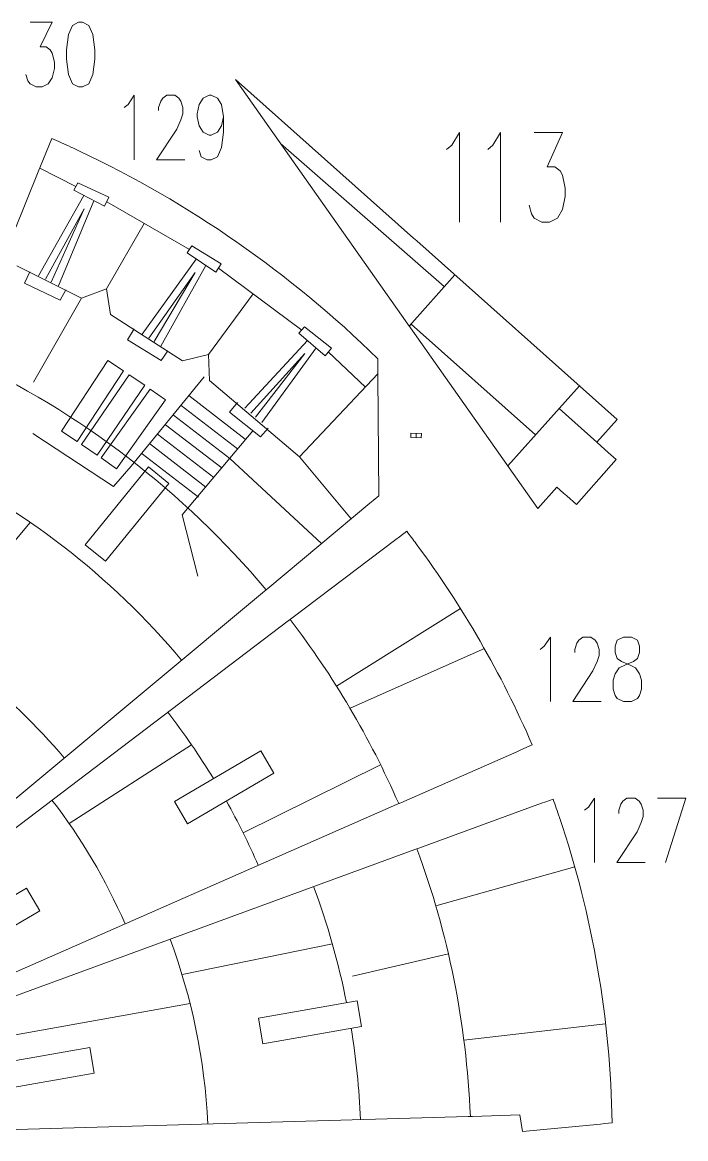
# Model space of a CAD drawing. Header units: inches. Extents: x -7.2 to 7.2, y -5.5 to 5.4.
# Drawn here: x 3.93 to 7.25, y -0.15 to 5.42 of the extents above; entities that cross this region are included whole.
import ezdxf

# ---------------------------------------------------------------- set-up
doc = ezdxf.new("R2010")
doc.units = ezdxf.units.IN
doc.header["$MEASUREMENT"] = 0
doc.layers.add('Layer 1', color=7, linetype='Continuous')

msp = doc.modelspace()

# ---------------------------------------------------------------- linework, layer by layer
at = {"layer": 'Layer 1', "color": 1, "lineweight": 9}
for points, knots in [([(3.9715, 5.4249), (3.9715, 5.4249), (4.0826, 5.4249), (4.0826, 5.4249), (4.0826, 5.4249), (4.0826, 5.4249), (4.0219, 5.3023), (4.0219, 5.3023), (4.0219, 5.3023), (4.0219, 5.3023), (4.0523, 5.3023), (4.0523, 5.3023), (4.0523, 5.3023), (4.0523, 5.3023), (4.0726, 5.2867), (4.0726, 5.2867), (4.0726, 5.2867), (4.0726, 5.2867), (4.0826, 5.2715), (4.0826, 5.2715), (4.0826, 5.2715), (4.0826, 5.2715), (4.093, 5.2254), (4.093, 5.2254), (4.093, 5.2254), (4.093, 5.2254), (4.093, 5.1945), (4.093, 5.1945), (4.093, 5.1945), (4.093, 5.1945), (4.0826, 5.1484), (4.0826, 5.1484), (4.0826, 5.1484), (4.0826, 5.1484), (4.0626, 5.118), (4.0626, 5.118), (4.0626, 5.118), (4.0626, 5.118), (4.0322, 5.1024), (4.0322, 5.1024), (4.0322, 5.1024), (4.0322, 5.1024), (4.0019, 5.1024), (4.0019, 5.1024), (4.0019, 5.1024), (4.0019, 5.1024), (3.9715, 5.118), (3.9715, 5.118), (3.9715, 5.118), (3.9715, 5.118), (3.9612, 5.1332), (3.9612, 5.1332), (3.9612, 5.1332), (3.9612, 5.1332), (3.9511, 5.1641), (3.9511, 5.1641)], [0, 0, 0, 0, 0.066667, 0.066667, 0.066667, 0.066667, 0.133333, 0.133333, 0.133333, 0.133333, 0.2, 0.2, 0.2, 0.2, 0.266667, 0.266667, 0.266667, 0.266667, 0.333333, 0.333333, 0.333333, 0.333333, 0.4, 0.4, 0.4, 0.4, 0.466667, 0.466667, 0.466667, 0.466667, 0.533333, 0.533333, 0.533333, 0.533333, 0.6, 0.6, 0.6, 0.6, 0.666667, 0.666667, 0.666667, 0.666667, 0.733333, 0.733333, 0.733333, 0.733333, 0.8, 0.8, 0.8, 0.8, 0.866667, 0.866667, 0.866667, 0.866667, 1, 1, 1, 1]), ([(4.2145, 5.4249), (4.2145, 5.4249), (4.1841, 5.4097), (4.1841, 5.4097), (4.1841, 5.4097), (4.1841, 5.4097), (4.1637, 5.3636), (4.1637, 5.3636), (4.1637, 5.3636), (4.1637, 5.3636), (4.1537, 5.2867), (4.1537, 5.2867), (4.1537, 5.2867), (4.1537, 5.2867), (4.1537, 5.2406), (4.1537, 5.2406), (4.1537, 5.2406), (4.1537, 5.2406), (4.1637, 5.1641), (4.1637, 5.1641), (4.1637, 5.1641), (4.1637, 5.1641), (4.1841, 5.118), (4.1841, 5.118), (4.1841, 5.118), (4.1841, 5.118), (4.2145, 5.1024), (4.2145, 5.1024), (4.2145, 5.1024), (4.2145, 5.1024), (4.2345, 5.1024), (4.2345, 5.1024), (4.2345, 5.1024), (4.2345, 5.1024), (4.2649, 5.118), (4.2649, 5.118), (4.2649, 5.118), (4.2649, 5.118), (4.2852, 5.1641), (4.2852, 5.1641), (4.2852, 5.1641), (4.2852, 5.1641), (4.2953, 5.2406), (4.2953, 5.2406), (4.2953, 5.2406), (4.2953, 5.2406), (4.2953, 5.2867), (4.2953, 5.2867), (4.2953, 5.2867), (4.2953, 5.2867), (4.2852, 5.3636), (4.2852, 5.3636), (4.2852, 5.3636), (4.2852, 5.3636), (4.2649, 5.4097), (4.2649, 5.4097), (4.2649, 5.4097), (4.2649, 5.4097), (4.2345, 5.4249), (4.2345, 5.4249), (4.2345, 5.4249), (4.2345, 5.4249), (4.2145, 5.4249), (4.2145, 5.4249)], [0, 0, 0, 0, 0.058824, 0.058824, 0.058824, 0.058824, 0.117647, 0.117647, 0.117647, 0.117647, 0.176471, 0.176471, 0.176471, 0.176471, 0.235294, 0.235294, 0.235294, 0.235294, 0.294118, 0.294118, 0.294118, 0.294118, 0.352941, 0.352941, 0.352941, 0.352941, 0.411765, 0.411765, 0.411765, 0.411765, 0.470588, 0.470588, 0.470588, 0.470588, 0.529412, 0.529412, 0.529412, 0.529412, 0.588235, 0.588235, 0.588235, 0.588235, 0.647059, 0.647059, 0.647059, 0.647059, 0.705882, 0.705882, 0.705882, 0.705882, 0.764706, 0.764706, 0.764706, 0.764706, 0.823529, 0.823529, 0.823529, 0.823529, 0.882353, 0.882353, 0.882353, 0.882353, 1, 1, 1, 1]), ([(4.442, 4.9994), (4.442, 4.9994), (4.4621, 5.0146), (4.4621, 5.0146), (4.4621, 5.0146), (4.4621, 5.0146), (4.4924, 5.0607), (4.4924, 5.0607), (4.4924, 5.0607), (4.4924, 5.0607), (4.4924, 4.7381), (4.4924, 4.7381)], [0, 0, 0, 0, 0.25, 0.25, 0.25, 0.25, 0.5, 0.5, 0.5, 0.5, 1, 1, 1, 1]), ([(4.6139, 4.9842), (4.6139, 4.9842), (4.6139, 4.9994), (4.6139, 4.9994), (4.6139, 4.9994), (4.6139, 4.9994), (4.6243, 5.0303), (4.6243, 5.0303), (4.6243, 5.0303), (4.6243, 5.0303), (4.6343, 5.0455), (4.6343, 5.0455), (4.6343, 5.0455), (4.6343, 5.0455), (4.6546, 5.0607), (4.6546, 5.0607), (4.6546, 5.0607), (4.6546, 5.0607), (4.695, 5.0607), (4.695, 5.0607), (4.695, 5.0607), (4.695, 5.0607), (4.7154, 5.0455), (4.7154, 5.0455), (4.7154, 5.0455), (4.7154, 5.0455), (4.7254, 5.0303), (4.7254, 5.0303), (4.7254, 5.0303), (4.7254, 5.0303), (4.7354, 4.9994), (4.7354, 4.9994), (4.7354, 4.9994), (4.7354, 4.9994), (4.7354, 4.9685), (4.7354, 4.9685), (4.7354, 4.9685), (4.7354, 4.9685), (4.7254, 4.9381), (4.7254, 4.9381), (4.7254, 4.9381), (4.7254, 4.9381), (4.705, 4.892), (4.705, 4.892), (4.705, 4.892), (4.705, 4.892), (4.6039, 4.7381), (4.6039, 4.7381), (4.6039, 4.7381), (4.6039, 4.7381), (4.7457, 4.7381), (4.7457, 4.7381)], [0, 0, 0, 0, 0.071429, 0.071429, 0.071429, 0.071429, 0.142857, 0.142857, 0.142857, 0.142857, 0.214286, 0.214286, 0.214286, 0.214286, 0.285714, 0.285714, 0.285714, 0.285714, 0.357143, 0.357143, 0.357143, 0.357143, 0.428571, 0.428571, 0.428571, 0.428571, 0.5, 0.5, 0.5, 0.5, 0.571429, 0.571429, 0.571429, 0.571429, 0.642857, 0.642857, 0.642857, 0.642857, 0.714286, 0.714286, 0.714286, 0.714286, 0.785714, 0.785714, 0.785714, 0.785714, 0.857143, 0.857143, 0.857143, 0.857143, 1, 1, 1, 1]), ([(4.938, 4.9533), (4.938, 4.9533), (4.928, 4.9072), (4.928, 4.9072), (4.928, 4.9072), (4.928, 4.9072), (4.9076, 4.8764), (4.9076, 4.8764), (4.9076, 4.8764), (4.9076, 4.8764), (4.8773, 4.8612), (4.8773, 4.8612), (4.8773, 4.8612), (4.8773, 4.8612), (4.8672, 4.8612), (4.8672, 4.8612), (4.8672, 4.8612), (4.8672, 4.8612), (4.8369, 4.8764), (4.8369, 4.8764), (4.8369, 4.8764), (4.8369, 4.8764), (4.8165, 4.9072), (4.8165, 4.9072), (4.8165, 4.9072), (4.8165, 4.9072), (4.8065, 4.9533), (4.8065, 4.9533), (4.8065, 4.9533), (4.8065, 4.9533), (4.8065, 4.9685), (4.8065, 4.9685), (4.8065, 4.9685), (4.8065, 4.9685), (4.8165, 5.0146), (4.8165, 5.0146), (4.8165, 5.0146), (4.8165, 5.0146), (4.8369, 5.0455), (4.8369, 5.0455), (4.8369, 5.0455), (4.8369, 5.0455), (4.8672, 5.0607), (4.8672, 5.0607), (4.8672, 5.0607), (4.8672, 5.0607), (4.8773, 5.0607), (4.8773, 5.0607), (4.8773, 5.0607), (4.8773, 5.0607), (4.9076, 5.0455), (4.9076, 5.0455), (4.9076, 5.0455), (4.9076, 5.0455), (4.928, 5.0146), (4.928, 5.0146), (4.928, 5.0146), (4.928, 5.0146), (4.938, 4.9533), (4.938, 4.9533), (4.938, 4.9533), (4.938, 4.9533), (4.938, 4.8764), (4.938, 4.8764), (4.938, 4.8764), (4.938, 4.8764), (4.928, 4.7999), (4.928, 4.7999), (4.928, 4.7999), (4.928, 4.7999), (4.9076, 4.7538), (4.9076, 4.7538), (4.9076, 4.7538), (4.9076, 4.7538), (4.8773, 4.7381), (4.8773, 4.7381), (4.8773, 4.7381), (4.8773, 4.7381), (4.8569, 4.7381), (4.8569, 4.7381), (4.8569, 4.7381), (4.8569, 4.7381), (4.8265, 4.7538), (4.8265, 4.7538), (4.8265, 4.7538), (4.8265, 4.7538), (4.8165, 4.7842), (4.8165, 4.7842)], [0, 0, 0, 0, 0.043478, 0.043478, 0.043478, 0.043478, 0.086957, 0.086957, 0.086957, 0.086957, 0.130435, 0.130435, 0.130435, 0.130435, 0.173913, 0.173913, 0.173913, 0.173913, 0.217391, 0.217391, 0.217391, 0.217391, 0.26087, 0.26087, 0.26087, 0.26087, 0.304348, 0.304348, 0.304348, 0.304348, 0.347826, 0.347826, 0.347826, 0.347826, 0.391304, 0.391304, 0.391304, 0.391304, 0.434783, 0.434783, 0.434783, 0.434783, 0.478261, 0.478261, 0.478261, 0.478261, 0.521739, 0.521739, 0.521739, 0.521739, 0.565217, 0.565217, 0.565217, 0.565217, 0.608696, 0.608696, 0.608696, 0.608696, 0.652174, 0.652174, 0.652174, 0.652174, 0.695652, 0.695652, 0.695652, 0.695652, 0.73913, 0.73913, 0.73913, 0.73913, 0.782609, 0.782609, 0.782609, 0.782609, 0.826087, 0.826087, 0.826087, 0.826087, 0.869565, 0.869565, 0.869565, 0.869565, 0.913043, 0.913043, 0.913043, 0.913043, 1, 1, 1, 1]), ([(6.0524, 4.7889), (6.0524, 4.7889), (6.0783, 4.8107), (6.0783, 4.8107), (6.0783, 4.8107), (6.0783, 4.8107), (6.1169, 4.8748), (6.1169, 4.8748), (6.1169, 4.8748), (6.1169, 4.8748), (6.1169, 4.426), (6.1169, 4.426)], [0, 0, 0, 0, 0.25, 0.25, 0.25, 0.25, 0.5, 0.5, 0.5, 0.5, 1, 1, 1, 1]), ([(6.2584, 4.7889), (6.2584, 4.7889), (6.2843, 4.8107), (6.2843, 4.8107), (6.2843, 4.8107), (6.2843, 4.8107), (6.323, 4.8748), (6.323, 4.8748), (6.323, 4.8748), (6.323, 4.8748), (6.323, 4.426), (6.323, 4.426)], [0, 0, 0, 0, 0.25, 0.25, 0.25, 0.25, 0.5, 0.5, 0.5, 0.5, 1, 1, 1, 1]), ([(6.4904, 4.8748), (6.4904, 4.8748), (6.6323, 4.8748), (6.6323, 4.8748), (6.6323, 4.8748), (6.6323, 4.8748), (6.5549, 4.7036), (6.5549, 4.7036), (6.5549, 4.7036), (6.5549, 4.7036), (6.5936, 4.7036), (6.5936, 4.7036), (6.5936, 4.7036), (6.5936, 4.7036), (6.6195, 4.6825), (6.6195, 4.6825), (6.6195, 4.6825), (6.6195, 4.6825), (6.6323, 4.6607), (6.6323, 4.6607), (6.6323, 4.6607), (6.6323, 4.6607), (6.645, 4.5966), (6.645, 4.5966), (6.645, 4.5966), (6.645, 4.5966), (6.645, 4.5542), (6.645, 4.5542), (6.645, 4.5542), (6.645, 4.5542), (6.6323, 4.4901), (6.6323, 4.4901), (6.6323, 4.4901), (6.6323, 4.4901), (6.6064, 4.4472), (6.6064, 4.4472), (6.6064, 4.4472), (6.6064, 4.4472), (6.5677, 4.426), (6.5677, 4.426), (6.5677, 4.426), (6.5677, 4.426), (6.5291, 4.426), (6.5291, 4.426), (6.5291, 4.426), (6.5291, 4.426), (6.4904, 4.4472), (6.4904, 4.4472), (6.4904, 4.4472), (6.4904, 4.4472), (6.4776, 4.4683), (6.4776, 4.4683), (6.4776, 4.4683), (6.4776, 4.4683), (6.4649, 4.5113), (6.4649, 4.5113)], [0, 0, 0, 0, 0.066667, 0.066667, 0.066667, 0.066667, 0.133333, 0.133333, 0.133333, 0.133333, 0.2, 0.2, 0.2, 0.2, 0.266667, 0.266667, 0.266667, 0.266667, 0.333333, 0.333333, 0.333333, 0.333333, 0.4, 0.4, 0.4, 0.4, 0.466667, 0.466667, 0.466667, 0.466667, 0.533333, 0.533333, 0.533333, 0.533333, 0.6, 0.6, 0.6, 0.6, 0.666667, 0.666667, 0.666667, 0.666667, 0.733333, 0.733333, 0.733333, 0.733333, 0.8, 0.8, 0.8, 0.8, 0.866667, 0.866667, 0.866667, 0.866667, 1, 1, 1, 1]), ([(4.1905, 4.586), (4.1905, 4.586), (4.2099, 4.6233), (4.2099, 4.6233), (4.2099, 4.6233), (4.2099, 4.6233), (4.3653, 4.5511), (4.3653, 4.5511), (4.3653, 4.5511), (4.3653, 4.5511), (4.3437, 4.506), (4.3437, 4.506), (4.3437, 4.506), (4.3437, 4.506), (4.1905, 4.586), (4.1905, 4.586)], [0, 0, 0, 0, 0.2, 0.2, 0.2, 0.2, 0.4, 0.4, 0.4, 0.4, 0.6, 0.6, 0.6, 0.6, 1, 1, 1, 1]), ([(4.756, 4.2732), (4.756, 4.2732), (4.7796, 4.308), (4.7796, 4.308), (4.7796, 4.308), (4.7796, 4.308), (4.9258, 4.2188), (4.9258, 4.2188), (4.9258, 4.2188), (4.9258, 4.2188), (4.8993, 4.1764), (4.8993, 4.1764), (4.8993, 4.1764), (4.8993, 4.1764), (4.756, 4.2732), (4.756, 4.2732)], [0, 0, 0, 0, 0.2, 0.2, 0.2, 0.2, 0.4, 0.4, 0.4, 0.4, 0.6, 0.6, 0.6, 0.6, 1, 1, 1, 1]), ([(4.1502, 4.0892), (4.1502, 4.0892), (4.1227, 4.0371), (4.1227, 4.0371), (4.1227, 4.0371), (4.1227, 4.0371), (3.944, 4.1217), (3.944, 4.1217), (3.944, 4.1217), (3.944, 4.1217), (3.9713, 4.1788), (3.9713, 4.1788)], [0, 0, 0, 0, 0.25, 0.25, 0.25, 0.25, 0.5, 0.5, 0.5, 0.5, 1, 1, 1, 1]), ([(5.3154, 3.8723), (5.3154, 3.8723), (5.3429, 3.904), (5.3429, 3.904), (5.3429, 3.904), (5.3429, 3.904), (5.4774, 3.7979), (5.4774, 3.7979), (5.4774, 3.7979), (5.4774, 3.7979), (5.446, 3.759), (5.446, 3.759), (5.446, 3.759), (5.446, 3.759), (5.3154, 3.8723), (5.3154, 3.8723)], [0, 0, 0, 0, 0.2, 0.2, 0.2, 0.2, 0.4, 0.4, 0.4, 0.4, 0.6, 0.6, 0.6, 0.6, 1, 1, 1, 1]), ([(4.66, 3.7841), (4.66, 3.7841), (4.6268, 3.7354), (4.6268, 3.7354), (4.6268, 3.7354), (4.6268, 3.7354), (4.4589, 3.8395), (4.4589, 3.8395), (4.4589, 3.8395), (4.4589, 3.8395), (4.4924, 3.8932), (4.4924, 3.8932)], [0, 0, 0, 0, 0.25, 0.25, 0.25, 0.25, 0.5, 0.5, 0.5, 0.5, 1, 1, 1, 1]), ([(4.4383, 3.684), (4.4383, 3.684), (4.3599, 3.7354), (4.3599, 3.7354), (4.3599, 3.7354), (4.3599, 3.7354), (4.1286, 3.3826), (4.1286, 3.3826), (4.1286, 3.3826), (4.1286, 3.3826), (4.207, 3.3312), (4.207, 3.3312), (4.207, 3.3312), (4.207, 3.3312), (4.4383, 3.684), (4.4383, 3.684)], [0, 0, 0, 0, 0.2, 0.2, 0.2, 0.2, 0.4, 0.4, 0.4, 0.4, 0.6, 0.6, 0.6, 0.6, 1, 1, 1, 1]), ([(4.8424, 3.6537), (4.8424, 3.6537), (4.4769, 3.2087), (4.4769, 3.2087), (4.4769, 3.2087), (4.4769, 3.2087), (4.3889, 3.1057), (4.3889, 3.1057), (4.3889, 3.1057), (4.3889, 3.1057), (3.9847, 3.3717), (3.9847, 3.3717)], [0, 0, 0, 0, 0.25, 0.25, 0.25, 0.25, 0.5, 0.5, 0.5, 0.5, 1, 1, 1, 1]), ([(4.5446, 3.6122), (4.5446, 3.6122), (4.4671, 3.665), (4.4671, 3.665), (4.4671, 3.665), (4.4671, 3.665), (4.2293, 3.3166), (4.2293, 3.3166), (4.2293, 3.3166), (4.2293, 3.3166), (4.3068, 3.2637), (4.3068, 3.2637), (4.3068, 3.2637), (4.3068, 3.2637), (4.5446, 3.6122), (4.5446, 3.6122)], [0, 0, 0, 0, 0.2, 0.2, 0.2, 0.2, 0.4, 0.4, 0.4, 0.4, 0.6, 0.6, 0.6, 0.6, 1, 1, 1, 1]), ([(4.8677, 3.6356), (4.8677, 3.6356), (5.3181, 3.2545), (5.3181, 3.2545), (5.3181, 3.2545), (5.3181, 3.2545), (5.576, 2.945), (5.576, 2.945)], [0, 0, 0, 0, 0.333333, 0.333333, 0.333333, 0.333333, 1, 1, 1, 1]), ([(5.1614, 3.3982), (5.1614, 3.3982), (5.1227, 3.3538), (5.1227, 3.3538), (5.1227, 3.3538), (5.1227, 3.3538), (4.9684, 3.4774), (4.9684, 3.4774), (4.9684, 3.4774), (4.9684, 3.4774), (5.0081, 3.5267), (5.0081, 3.5267)], [0, 0, 0, 0, 0.25, 0.25, 0.25, 0.25, 0.5, 0.5, 0.5, 0.5, 1, 1, 1, 1]), ([(5.0845, 3.3844), (5.0845, 3.3844), (4.732, 2.9654), (4.732, 2.9654), (4.732, 2.9654), (4.732, 2.9654), (4.8104, 2.6594), (4.8104, 2.6594)], [0, 0, 0, 0, 0.333333, 0.333333, 0.333333, 0.333333, 1, 1, 1, 1]), ([(6.5211, 2.293), (6.5211, 2.293), (6.5411, 2.3082), (6.5411, 2.3082), (6.5411, 2.3082), (6.5411, 2.3082), (6.5715, 2.3543), (6.5715, 2.3543), (6.5715, 2.3543), (6.5715, 2.3543), (6.5715, 2.0318), (6.5715, 2.0318)], [0, 0, 0, 0, 0.25, 0.25, 0.25, 0.25, 0.5, 0.5, 0.5, 0.5, 1, 1, 1, 1]), ([(6.693, 2.2778), (6.693, 2.2778), (6.693, 2.293), (6.693, 2.293), (6.693, 2.293), (6.693, 2.293), (6.7033, 2.3239), (6.7033, 2.3239), (6.7033, 2.3239), (6.7033, 2.3239), (6.7134, 2.3391), (6.7134, 2.3391), (6.7134, 2.3391), (6.7134, 2.3391), (6.7337, 2.3543), (6.7337, 2.3543), (6.7337, 2.3543), (6.7337, 2.3543), (6.7741, 2.3543), (6.7741, 2.3543), (6.7741, 2.3543), (6.7741, 2.3543), (6.7945, 2.3391), (6.7945, 2.3391), (6.7945, 2.3391), (6.7945, 2.3391), (6.8045, 2.3239), (6.8045, 2.3239), (6.8045, 2.3239), (6.8045, 2.3239), (6.8145, 2.293), (6.8145, 2.293), (6.8145, 2.293), (6.8145, 2.293), (6.8145, 2.2622), (6.8145, 2.2622), (6.8145, 2.2622), (6.8145, 2.2622), (6.8045, 2.2317), (6.8045, 2.2317), (6.8045, 2.2317), (6.8045, 2.2317), (6.7841, 2.1857), (6.7841, 2.1857), (6.7841, 2.1857), (6.7841, 2.1857), (6.683, 2.0318), (6.683, 2.0318), (6.683, 2.0318), (6.683, 2.0318), (6.8248, 2.0318), (6.8248, 2.0318)], [0, 0, 0, 0, 0.071429, 0.071429, 0.071429, 0.071429, 0.142857, 0.142857, 0.142857, 0.142857, 0.214286, 0.214286, 0.214286, 0.214286, 0.285714, 0.285714, 0.285714, 0.285714, 0.357143, 0.357143, 0.357143, 0.357143, 0.428571, 0.428571, 0.428571, 0.428571, 0.5, 0.5, 0.5, 0.5, 0.571429, 0.571429, 0.571429, 0.571429, 0.642857, 0.642857, 0.642857, 0.642857, 0.714286, 0.714286, 0.714286, 0.714286, 0.785714, 0.785714, 0.785714, 0.785714, 0.857143, 0.857143, 0.857143, 0.857143, 1, 1, 1, 1]), ([(6.936, 2.3543), (6.936, 2.3543), (6.9056, 2.3391), (6.9056, 2.3391), (6.9056, 2.3391), (6.9056, 2.3391), (6.8956, 2.3082), (6.8956, 2.3082), (6.8956, 2.3082), (6.8956, 2.3082), (6.8956, 2.2778), (6.8956, 2.2778), (6.8956, 2.2778), (6.8956, 2.2778), (6.9056, 2.247), (6.9056, 2.247), (6.9056, 2.247), (6.9056, 2.247), (6.926, 2.2317), (6.926, 2.2317), (6.926, 2.2317), (6.926, 2.2317), (6.9664, 2.2161), (6.9664, 2.2161), (6.9664, 2.2161), (6.9664, 2.2161), (6.9967, 2.2009), (6.9967, 2.2009), (6.9967, 2.2009), (6.9967, 2.2009), (7.0171, 2.17), (7.0171, 2.17), (7.0171, 2.17), (7.0171, 2.17), (7.0271, 2.1396), (7.0271, 2.1396), (7.0271, 2.1396), (7.0271, 2.1396), (7.0271, 2.0935), (7.0271, 2.0935), (7.0271, 2.0935), (7.0271, 2.0935), (7.0171, 2.0626), (7.0171, 2.0626), (7.0171, 2.0626), (7.0171, 2.0626), (7.0071, 2.0474), (7.0071, 2.0474), (7.0071, 2.0474), (7.0071, 2.0474), (6.9767, 2.0318), (6.9767, 2.0318), (6.9767, 2.0318), (6.9767, 2.0318), (6.936, 2.0318), (6.936, 2.0318), (6.936, 2.0318), (6.936, 2.0318), (6.9056, 2.0474), (6.9056, 2.0474), (6.9056, 2.0474), (6.9056, 2.0474), (6.8956, 2.0626), (6.8956, 2.0626), (6.8956, 2.0626), (6.8956, 2.0626), (6.8856, 2.0935), (6.8856, 2.0935), (6.8856, 2.0935), (6.8856, 2.0935), (6.8856, 2.1396), (6.8856, 2.1396), (6.8856, 2.1396), (6.8856, 2.1396), (6.8956, 2.17), (6.8956, 2.17), (6.8956, 2.17), (6.8956, 2.17), (6.9159, 2.2009), (6.9159, 2.2009), (6.9159, 2.2009), (6.9159, 2.2009), (6.9463, 2.2161), (6.9463, 2.2161), (6.9463, 2.2161), (6.9463, 2.2161), (6.9867, 2.2317), (6.9867, 2.2317), (6.9867, 2.2317), (6.9867, 2.2317), (7.0071, 2.247), (7.0071, 2.247), (7.0071, 2.247), (7.0071, 2.247), (7.0171, 2.2778), (7.0171, 2.2778), (7.0171, 2.2778), (7.0171, 2.2778), (7.0171, 2.3082), (7.0171, 2.3082), (7.0171, 2.3082), (7.0171, 2.3082), (7.0071, 2.3391), (7.0071, 2.3391), (7.0071, 2.3391), (7.0071, 2.3391), (6.9767, 2.3543), (6.9767, 2.3543), (6.9767, 2.3543), (6.9767, 2.3543), (6.936, 2.3543), (6.936, 2.3543)], [0, 0, 0, 0, 0.034483, 0.034483, 0.034483, 0.034483, 0.068966, 0.068966, 0.068966, 0.068966, 0.103448, 0.103448, 0.103448, 0.103448, 0.137931, 0.137931, 0.137931, 0.137931, 0.172414, 0.172414, 0.172414, 0.172414, 0.206897, 0.206897, 0.206897, 0.206897, 0.241379, 0.241379, 0.241379, 0.241379, 0.275862, 0.275862, 0.275862, 0.275862, 0.310345, 0.310345, 0.310345, 0.310345, 0.344828, 0.344828, 0.344828, 0.344828, 0.37931, 0.37931, 0.37931, 0.37931, 0.413793, 0.413793, 0.413793, 0.413793, 0.448276, 0.448276, 0.448276, 0.448276, 0.482759, 0.482759, 0.482759, 0.482759, 0.517241, 0.517241, 0.517241, 0.517241, 0.551724, 0.551724, 0.551724, 0.551724, 0.586207, 0.586207, 0.586207, 0.586207, 0.62069, 0.62069, 0.62069, 0.62069, 0.655172, 0.655172, 0.655172, 0.655172, 0.689655, 0.689655, 0.689655, 0.689655, 0.724138, 0.724138, 0.724138, 0.724138, 0.758621, 0.758621, 0.758621, 0.758621, 0.793103, 0.793103, 0.793103, 0.793103, 0.827586, 0.827586, 0.827586, 0.827586, 0.862069, 0.862069, 0.862069, 0.862069, 0.896552, 0.896552, 0.896552, 0.896552, 0.931034, 0.931034, 0.931034, 0.931034, 1, 1, 1, 1]), ([(6.7415, 1.4891), (6.7415, 1.4891), (6.7615, 1.5043), (6.7615, 1.5043), (6.7615, 1.5043), (6.7615, 1.5043), (6.7919, 1.5504), (6.7919, 1.5504), (6.7919, 1.5504), (6.7919, 1.5504), (6.7919, 1.2279), (6.7919, 1.2279)], [0, 0, 0, 0, 0.25, 0.25, 0.25, 0.25, 0.5, 0.5, 0.5, 0.5, 1, 1, 1, 1]), ([(6.9134, 1.4739), (6.9134, 1.4739), (6.9134, 1.4891), (6.9134, 1.4891), (6.9134, 1.4891), (6.9134, 1.4891), (6.9237, 1.52), (6.9237, 1.52), (6.9237, 1.52), (6.9237, 1.52), (6.9337, 1.5352), (6.9337, 1.5352), (6.9337, 1.5352), (6.9337, 1.5352), (6.9541, 1.5504), (6.9541, 1.5504), (6.9541, 1.5504), (6.9541, 1.5504), (6.9945, 1.5504), (6.9945, 1.5504), (6.9945, 1.5504), (6.9945, 1.5504), (7.0148, 1.5352), (7.0148, 1.5352), (7.0148, 1.5352), (7.0148, 1.5352), (7.0248, 1.52), (7.0248, 1.52), (7.0248, 1.52), (7.0248, 1.52), (7.0349, 1.4891), (7.0349, 1.4891), (7.0349, 1.4891), (7.0349, 1.4891), (7.0349, 1.4582), (7.0349, 1.4582), (7.0349, 1.4582), (7.0349, 1.4582), (7.0248, 1.4278), (7.0248, 1.4278), (7.0248, 1.4278), (7.0248, 1.4278), (7.0045, 1.3817), (7.0045, 1.3817), (7.0045, 1.3817), (7.0045, 1.3817), (6.9033, 1.2279), (6.9033, 1.2279), (6.9033, 1.2279), (6.9033, 1.2279), (7.0452, 1.2279), (7.0452, 1.2279)], [0, 0, 0, 0, 0.071429, 0.071429, 0.071429, 0.071429, 0.142857, 0.142857, 0.142857, 0.142857, 0.214286, 0.214286, 0.214286, 0.214286, 0.285714, 0.285714, 0.285714, 0.285714, 0.357143, 0.357143, 0.357143, 0.357143, 0.428571, 0.428571, 0.428571, 0.428571, 0.5, 0.5, 0.5, 0.5, 0.571429, 0.571429, 0.571429, 0.571429, 0.642857, 0.642857, 0.642857, 0.642857, 0.714286, 0.714286, 0.714286, 0.714286, 0.785714, 0.785714, 0.785714, 0.785714, 0.857143, 0.857143, 0.857143, 0.857143, 1, 1, 1, 1]), ([(7.1059, 1.5504), (7.1059, 1.5504), (7.2475, 1.5504), (7.2475, 1.5504), (7.2475, 1.5504), (7.2475, 1.5504), (7.1463, 1.2279), (7.1463, 1.2279)], [0, 0, 0, 0, 0.333333, 0.333333, 0.333333, 0.333333, 1, 1, 1, 1]), ([(2.6504, 0.1526), (2.6504, 0.1526), (3.017, -0.3057), (3.017, -0.3057), (3.017, -0.3057), (3.017, -0.3057), (4.3305, -0.3082), (4.3305, -0.3082)], [0, 0, 0, 0, 0.333333, 0.333333, 0.333333, 0.333333, 1, 1, 1, 1])]:
    msp.add_open_spline(points, degree=3, knots=knots, dxfattribs=at)
at = {"layer": 'Layer 1', "lineweight": 9}
for points, knots in [([(5.8873, 4.3474), (5.8873, 4.3474), (4.9983, 5.1385), (4.9983, 5.1385), (4.9983, 5.1385), (4.9983, 5.1385), (5.8599, 3.9169), (5.8599, 3.9169)], [0, 0, 0, 0, 0.333333, 0.333333, 0.333333, 0.333333, 1, 1, 1, 1]), ([(5.7094, 3.68), (5.7094, 3.68), (5.7089, 3.7449), (5.7089, 3.7449), (5.7089, 3.7449), (5.2721, 4.1722), (4.7673, 4.5232), (4.2153, 4.7835), (4.2153, 4.7835), (4.2022, 4.7897), (4.189, 4.7958), (4.1759, 4.8019), (4.1759, 4.8019), (4.1441, 4.8166), (4.1119, 4.8311), (4.0799, 4.8451), (4.0799, 4.8451), (4.0799, 4.8451), (4.0241, 4.7069), (4.0241, 4.7069)], [0, 0, 0, 0, 0.166667, 0.166667, 0.166667, 0.166667, 0.333333, 0.333333, 0.333333, 0.333333, 0.5, 0.5, 0.5, 0.5, 0.666667, 0.666667, 0.666667, 0.666667, 1, 1, 1, 1]), ([(6.844, 3.2917), (6.844, 3.2917), (6.8037, 3.3276), (6.8037, 3.3276), (6.8037, 3.3276), (6.8037, 3.3276), (6.9052, 3.4416), (6.9052, 3.4416), (6.9052, 3.4416), (6.9052, 3.4416), (5.9038, 4.3327), (5.9038, 4.3327)], [0, 0, 0, 0, 0.25, 0.25, 0.25, 0.25, 0.5, 0.5, 0.5, 0.5, 1, 1, 1, 1]), ([(5.8727, 3.8988), (5.8727, 3.8988), (6.5091, 2.9966), (6.5091, 2.9966), (6.5091, 2.9966), (6.5091, 2.9966), (6.6043, 3.1035), (6.6043, 3.1035), (6.6043, 3.1035), (6.6043, 3.1035), (6.6377, 3.0737), (6.6377, 3.0737)], [0, 0, 0, 0, 0.25, 0.25, 0.25, 0.25, 0.5, 0.5, 0.5, 0.5, 1, 1, 1, 1]), ([(5.6864, 3.037), (5.6864, 3.037), (5.714, 3.06), (5.714, 3.06), (5.714, 3.06), (5.714, 3.06), (5.7095, 3.6578), (5.7095, 3.6578)], [0, 0, 0, 0, 0.333333, 0.333333, 0.333333, 0.333333, 1, 1, 1, 1]), ([(6.6543, 3.059), (6.6543, 3.059), (6.7014, 3.017), (6.7014, 3.017), (6.7014, 3.017), (6.7014, 3.017), (6.9008, 3.2412), (6.9008, 3.2412), (6.9008, 3.2412), (6.9008, 3.2412), (6.8605, 3.277), (6.8605, 3.277)], [0, 0, 0, 0, 0.25, 0.25, 0.25, 0.25, 0.5, 0.5, 0.5, 0.5, 1, 1, 1, 1]), ([(4.3489, 2.733), (4.3489, 2.733), (4.2474, 2.8155), (4.2474, 2.8155), (4.2474, 2.8155), (4.2474, 2.8155), (4.564, 3.2047), (4.564, 3.2047), (4.564, 3.2047), (4.564, 3.2047), (4.6655, 3.1221), (4.6655, 3.1221), (4.6655, 3.1221), (4.6655, 3.1221), (4.3489, 2.733), (4.3489, 2.733)], [0, 0, 0, 0, 0.2, 0.2, 0.2, 0.2, 0.4, 0.4, 0.4, 0.4, 0.6, 0.6, 0.6, 0.6, 1, 1, 1, 1]), ([(6.4238, 1.7904), (6.4238, 1.7904), (6.4807, 1.8154), (6.4807, 1.8154), (6.4807, 1.8154), (6.327, 2.1717), (6.1325, 2.5088), (5.9011, 2.82), (5.9011, 2.82), (5.8854, 2.8412), (5.8696, 2.862), (5.8536, 2.8829), (5.8536, 2.8829), (5.8536, 2.8829), (5.8174, 2.8556), (5.8174, 2.8556)], [0, 0, 0, 0, 0.2, 0.2, 0.2, 0.2, 0.4, 0.4, 0.4, 0.4, 0.6, 0.6, 0.6, 0.6, 1, 1, 1, 1]), ([(5.1897, 1.6745), (5.1897, 1.6745), (4.7586, 1.4212), (4.7586, 1.4212), (4.7586, 1.4212), (4.7586, 1.4212), (4.6927, 1.5333), (4.6927, 1.5333), (4.6927, 1.5333), (4.6927, 1.5333), (5.1239, 1.7865), (5.1239, 1.7865), (5.1239, 1.7865), (5.1239, 1.7865), (5.1897, 1.6745), (5.1897, 1.6745)], [0, 0, 0, 0, 0.2, 0.2, 0.2, 0.2, 0.4, 0.4, 0.4, 0.4, 0.6, 0.6, 0.6, 0.6, 1, 1, 1, 1]), ([(6.8439, -0.076), (6.8439, -0.076), (6.8795, -0.0727), (6.8795, -0.0727), (6.8795, -0.0727), (6.8715, 0.4469), (6.7828, 0.9618), (6.6166, 1.4537), (6.6166, 1.4537), (6.6057, 1.4866), (6.5964, 1.5127), (6.5847, 1.5453), (6.5847, 1.5453), (6.5847, 1.5453), (6.548, 1.5319), (6.548, 1.5319)], [0, 0, 0, 0, 0.2, 0.2, 0.2, 0.2, 0.4, 0.4, 0.4, 0.4, 0.6, 0.6, 0.6, 0.6, 1, 1, 1, 1]), ([(3.589, 0.7341), (3.589, 0.7341), (3.5232, 0.8462), (3.5232, 0.8462), (3.5232, 0.8462), (3.5232, 0.8462), (3.9543, 1.0995), (3.9543, 1.0995), (3.9543, 1.0995), (3.9543, 1.0995), (4.0201, 0.9874), (4.0201, 0.9874), (4.0201, 0.9874), (4.0201, 0.9874), (3.589, 0.7341), (3.589, 0.7341)], [0, 0, 0, 0, 0.2, 0.2, 0.2, 0.2, 0.4, 0.4, 0.4, 0.4, 0.6, 0.6, 0.6, 0.6, 1, 1, 1, 1]), ([(5.1352, 0.3231), (5.1352, 0.3231), (5.1127, 0.4517), (5.1127, 0.4517), (5.1127, 0.4517), (5.1127, 0.4517), (5.6056, 0.538), (5.6056, 0.538), (5.6056, 0.538), (5.6056, 0.538), (5.6281, 0.4094), (5.6281, 0.4094), (5.6281, 0.4094), (5.6281, 0.4094), (5.1352, 0.3231), (5.1352, 0.3231)], [0, 0, 0, 0, 0.2, 0.2, 0.2, 0.2, 0.4, 0.4, 0.4, 0.4, 0.6, 0.6, 0.6, 0.6, 1, 1, 1, 1]), ([(3.7987, 0.0893), (3.7987, 0.0893), (3.7762, 0.2179), (3.7762, 0.2179), (3.7762, 0.2179), (3.7762, 0.2179), (4.27, 0.3043), (4.27, 0.3043), (4.27, 0.3043), (4.27, 0.3043), (4.2925, 0.1757), (4.2925, 0.1757), (4.2925, 0.1757), (4.2925, 0.1757), (3.7987, 0.0893), (3.7987, 0.0893)], [0, 0, 0, 0, 0.2, 0.2, 0.2, 0.2, 0.4, 0.4, 0.4, 0.4, 0.6, 0.6, 0.6, 0.6, 1, 1, 1, 1]), ([(6.1827, -0.0395), (6.1827, -0.0395), (6.418, -0.0326), (6.418, -0.0326), (6.418, -0.0326), (6.418, -0.0326), (6.4323, -0.1144), (6.4323, -0.1144), (6.4323, -0.1144), (6.4323, -0.1144), (6.8219, -0.0781), (6.8219, -0.0781)], [0, 0, 0, 0, 0.25, 0.25, 0.25, 0.25, 0.5, 0.5, 0.5, 0.5, 1, 1, 1, 1])]:
    msp.add_open_spline(points, degree=3, knots=knots, dxfattribs=at)
at = {"layer": 'Layer 1', "color": 5, "lineweight": 9}
for points in [[(6.0415, 4.1048), (6.0415, 4.1048), (5.2236, 4.8189), (5.2236, 4.8189)], [(4.0199, 4.6967), (4.0199, 4.6967), (4.2002, 4.6047), (4.2002, 4.6047)], [(4.3545, 4.5286), (4.3545, 4.5286), (4.7678, 4.2906), (4.7678, 4.2906)], [(4.5422, 4.4195), (4.5422, 4.4195), (4.3538, 4.0932), (4.3538, 4.0932)], [(4.9125, 4.1976), (4.9125, 4.1976), (5.3292, 3.8881), (5.3292, 3.8881)], [(5.8663, 3.9078), (5.8663, 3.9078), (6.0939, 4.1636), (6.0939, 4.1636)], [(3.9882, 3.628), (3.9882, 3.628), (4.2287, 4.0471), (4.2287, 4.0471)], [(5.0867, 4.0681), (5.0867, 4.0681), (4.8628, 3.765), (4.8628, 3.765)], [(6.4972, 3.3647), (6.4972, 3.3647), (5.8754, 3.918), (5.8754, 3.918)], [(3.6373, 3.749), (4.2237, 3.4774), (4.7398, 3.0797), (5.1508, 2.5907)], [(5.4617, 3.7785), (5.4617, 3.7785), (5.6474, 3.6031), (5.6474, 3.6031)], [(5.7095, 3.6689), (5.7095, 3.6689), (5.3181, 3.2545), (5.3181, 3.2545)], [(6.7164, 3.6096), (6.7164, 3.6096), (6.3586, 3.2099), (6.3586, 3.2099)], [(5.0459, 3.3436), (5.0459, 3.3436), (4.7642, 3.561), (4.7642, 3.561)], [(4.9698, 3.2457), (4.9698, 3.2457), (4.6881, 3.4631), (4.6881, 3.4631)], [(5.0081, 3.2944), (5.0081, 3.2944), (4.7264, 3.5118), (4.7264, 3.5118)], [(6.8037, 3.3276), (6.8037, 3.3276), (6.615, 3.4964), (6.615, 3.4964)], [(4.9307, 3.1975), (4.9307, 3.1975), (4.6489, 3.4149), (4.6489, 3.4149)], [(4.8896, 3.1508), (4.8896, 3.1508), (4.6079, 3.3682), (4.6079, 3.3682)], [(4.8497, 3.1033), (4.8497, 3.1033), (4.568, 3.3207), (4.568, 3.3207)], [(3.4314, 3.2391), (3.9334, 3.0022), (4.3755, 2.6593), (4.729, 2.2393)], [(4.8136, 3.0528), (4.8136, 3.0528), (4.5319, 3.2702), (4.5319, 3.2702)], [(4.9698, 3.2457), (4.9698, 3.2457), (5.4273, 2.8211), (5.4273, 2.8211)], [(3.9723, 2.9274), (3.9723, 2.9274), (3.4792, 2.339), (3.4792, 2.339)], [(3.1449, 2.5295), (3.5296, 2.3413), (3.869, 2.0747), (4.1424, 1.7506)], [(5.5031, 2.1087), (5.5031, 2.1087), (6.1218, 2.4977), (6.1218, 2.4977)], [(5.2709, 2.4414), (5.4872, 2.1601), (5.67, 1.8518), (5.8134, 1.5224)], [(5.5703, 1.9985), (5.5703, 1.9985), (6.2417, 2.2967), (6.2417, 2.2967)], [(4.6603, 1.9786), (4.7419, 1.8728), (4.8178, 1.7623), (4.8874, 1.6476)], [(4.1672, 1.4224), (4.1672, 1.4224), (4.7784, 1.8163), (4.7784, 1.8163)], [(5.0363, 1.3768), (5.0363, 1.3768), (5.7229, 1.717), (5.7229, 1.717)], [(4.0811, 1.5396), (4.2271, 1.351), (4.3502, 1.1437), (4.4462, 0.922)], [(4.9528, 1.5353), (5.0109, 1.4314), (5.064, 1.3243), (5.1118, 1.2143)], [(5.9043, 1.2967), (6.0595, 0.8777), (6.1524, 0.4284), (6.1716, -0.0398)], [(5.9987, 1.0121), (5.9987, 1.0121), (6.6928, 1.2074), (6.6928, 1.2074)], [(5.3885, 1.108), (5.4578, 0.9214), (5.5129, 0.7278), (5.5526, 0.5287)], [(4.6713, 0.8458), (4.7792, 0.556), (4.8445, 0.2455), (4.8595, -0.0781)], [(5.482, 0.8216), (5.482, 0.8216), (4.7312, 0.6683), (4.7312, 0.6683)], [(5.5829, 0.6613), (5.5829, 0.6613), (6.0616, 0.7727), (6.0616, 0.7727)], [(3.8146, 0.3525), (3.8146, 0.3525), (4.7713, 0.5235), (4.7713, 0.5235)], [(5.5759, 0.4002), (5.6003, 0.2509), (5.6161, 0.0987), (5.6228, -0.0558)], [(6.1393, 0.3416), (6.1393, 0.3416), (6.8472, 0.423), (6.8472, 0.423)]]:
    msp.add_open_spline(points, degree=3, dxfattribs=at)
at = {"layer": 'Layer 1', "lineweight": 9}
for points in [[(4.0158, 4.6864), (4.0158, 4.6864), (3.6414, 3.7593), (3.6414, 3.7593)], [(5.1593, 2.5978), (5.1593, 2.5978), (5.6694, 3.0228), (5.6694, 3.0228)], [(5.7998, 2.8422), (5.7998, 2.8422), (5.2797, 2.4481), (5.2797, 2.4481)], [(3.407, 1.1378), (3.407, 1.1378), (5.1423, 2.5837), (5.1423, 2.5837)], [(5.2621, 2.4347), (5.2621, 2.4347), (3.4618, 1.0703), (3.4618, 1.0703)], [(5.8236, 1.5268), (5.8236, 1.5268), (6.4035, 1.7815), (6.4035, 1.7815)], [(3.7347, 0.6096), (3.7347, 0.6096), (5.8033, 1.5179), (5.8033, 1.5179)], [(6.5273, 1.5244), (6.5273, 1.5244), (5.9147, 1.3005), (5.9147, 1.3005)], [(5.8939, 1.2929), (5.8939, 1.2929), (3.7707, 0.5165), (3.7707, 0.5165)], [(3.9025, -0.106), (3.9025, -0.106), (6.1606, -0.0401), (6.1606, -0.0401)]]:
    msp.add_open_spline(points, degree=3, dxfattribs=at)
at = {"layer": 'Layer 1', "color": 1, "lineweight": 9}
for points in [[(4.0158, 4.6864), (4.0158, 4.6864), (4.0241, 4.7069), (4.0241, 4.7069)], [(4.0138, 4.1583), (4.0138, 4.1583), (4.2396, 4.5604), (4.2396, 4.5604)], [(4.2904, 4.5338), (4.2904, 4.5338), (4.1131, 4.1085), (4.1131, 4.1085)], [(5.9038, 4.3327), (5.9038, 4.3327), (5.8873, 4.3474), (5.8873, 4.3474)], [(4.5323, 3.8681), (4.5323, 3.8681), (4.8019, 4.2422), (4.8019, 4.2422)], [(3.9062, 4.2092), (3.9062, 4.2092), (4.2287, 4.0471), (4.2287, 4.0471)], [(4.8495, 4.21), (4.8495, 4.21), (4.6254, 3.8074), (4.6254, 3.8074)], [(4.3732, 3.9651), (4.3732, 3.9651), (4.7333, 3.7334), (4.7333, 3.7334)], [(5.8727, 3.8988), (5.8727, 3.8988), (5.8599, 3.9169), (5.8599, 3.9169)], [(5.0447, 3.4969), (5.0447, 3.4969), (5.3572, 3.836), (5.3572, 3.836)], [(5.4006, 3.7984), (5.4006, 3.7984), (5.1299, 3.4255), (5.1299, 3.4255)], [(5.7091, 3.6578), (5.7091, 3.6578), (5.7098, 3.68), (5.7098, 3.68)], [(5.9001, 3.3496), (5.9001, 3.3496), (5.9008, 3.3718), (5.9008, 3.3718)], [(6.8605, 3.277), (6.8605, 3.277), (6.844, 3.2917), (6.844, 3.2917)], [(6.6543, 3.059), (6.6543, 3.059), (6.6377, 3.0737), (6.6377, 3.0737)], [(5.6694, 3.0228), (5.6694, 3.0228), (5.6864, 3.037), (5.6864, 3.037)], [(5.7998, 2.8422), (5.7998, 2.8422), (5.8174, 2.8556), (5.8174, 2.8556)], [(5.1423, 2.5837), (5.1423, 2.5837), (5.1593, 2.5978), (5.1593, 2.5978)], [(5.2621, 2.4347), (5.2621, 2.4347), (5.2797, 2.4481), (5.2797, 2.4481)], [(6.4035, 1.7815), (6.4035, 1.7815), (6.4238, 1.7904), (6.4238, 1.7904)], [(5.8033, 1.5179), (5.8033, 1.5179), (5.8236, 1.5268), (5.8236, 1.5268)], [(6.5272, 1.5244), (6.5272, 1.5244), (6.548, 1.5319), (6.548, 1.5319)], [(5.8939, 1.2929), (5.8939, 1.2929), (5.9147, 1.3005), (5.9147, 1.3005)], [(6.1606, -0.0401), (6.1606, -0.0401), (6.1827, -0.0395), (6.1827, -0.0395)], [(6.8219, -0.0781), (6.8219, -0.0781), (6.8439, -0.076), (6.8439, -0.076)]]:
    msp.add_open_spline(points, degree=3, dxfattribs=at)
at = {"layer": 'Layer 1', "color": 5, "lineweight": 9}
for points, knots in [([(4.0483, 4.1413), (4.0483, 4.1413), (4.2417, 4.4937), (4.2417, 4.4937), (4.2417, 4.4937), (4.2417, 4.4937), (4.0764, 4.1272), (4.0764, 4.1272)], [0, 0, 0, 0, 0.333333, 0.333333, 0.333333, 0.333333, 1, 1, 1, 1]), ([(4.5647, 3.8473), (4.5647, 3.8473), (4.7966, 4.1756), (4.7966, 4.1756), (4.7966, 4.1756), (4.7966, 4.1756), (4.591, 3.8301), (4.591, 3.8301)], [0, 0, 0, 0, 0.333333, 0.333333, 0.333333, 0.333333, 1, 1, 1, 1]), ([(4.2287, 4.0471), (4.2287, 4.0471), (4.3538, 4.0932), (4.3538, 4.0932), (4.3538, 4.0932), (4.3538, 4.0932), (4.3732, 3.9651), (4.3732, 3.9651)], [0, 0, 0, 0, 0.333333, 0.333333, 0.333333, 0.333333, 1, 1, 1, 1]), ([(4.7333, 3.7334), (4.7333, 3.7334), (4.8628, 3.765), (4.8628, 3.765), (4.8628, 3.765), (4.8628, 3.765), (4.8677, 3.6356), (4.8677, 3.6356)], [0, 0, 0, 0, 0.333333, 0.333333, 0.333333, 0.333333, 1, 1, 1, 1]), ([(5.0744, 3.4724), (5.0744, 3.4724), (5.344, 3.7706), (5.344, 3.7706), (5.344, 3.7706), (5.344, 3.7706), (5.0985, 3.4522), (5.0985, 3.4522)], [0, 0, 0, 0, 0.333333, 0.333333, 0.333333, 0.333333, 1, 1, 1, 1]), ([(4.6478, 3.539), (4.6478, 3.539), (4.5714, 3.5934), (4.5714, 3.5934), (4.5714, 3.5934), (4.5714, 3.5934), (4.3269, 3.2496), (4.3269, 3.2496), (4.3269, 3.2496), (4.3269, 3.2496), (4.4034, 3.1952), (4.4034, 3.1952), (4.4034, 3.1952), (4.4034, 3.1952), (4.6478, 3.539), (4.6478, 3.539)], [0, 0, 0, 0, 0.2, 0.2, 0.2, 0.2, 0.4, 0.4, 0.4, 0.4, 0.6, 0.6, 0.6, 0.6, 1, 1, 1, 1])]:
    msp.add_open_spline(points, degree=3, knots=knots, dxfattribs=at)
at = {"layer": 'Layer 1', "color": 2, "lineweight": 9}
msp.add_open_spline([(5.8741, 3.3504), (5.8741, 3.3504), (5.8748, 3.3726), (5.8748, 3.3726), (5.8748, 3.3726), (5.8748, 3.3726), (5.9268, 3.3709), (5.9268, 3.3709), (5.9268, 3.3709), (5.9268, 3.3709), (5.9261, 3.3488), (5.9261, 3.3488), (5.9261, 3.3488), (5.9261, 3.3488), (5.8741, 3.3504), (5.8741, 3.3504)], degree=3, knots=[0, 0, 0, 0, 0.2, 0.2, 0.2, 0.2, 0.4, 0.4, 0.4, 0.4, 0.6, 0.6, 0.6, 0.6, 1, 1, 1, 1], dxfattribs=at)

doc.saveas('drawing.dxf')
